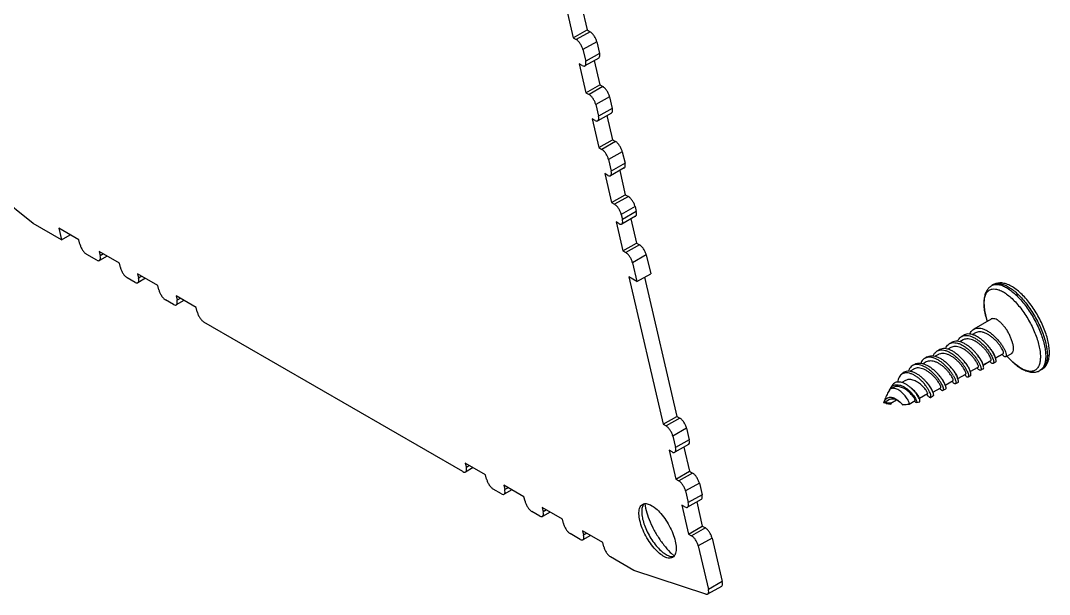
# Model space of a CAD drawing. Header units: millimetres. Extents: x 2693 to 3287, y 268 to 688.
# Drawn here: x 3184.8 to 3243.8, y 533.4 to 566.3 of the extents above; entities that cross this region are included whole.
import ezdxf

# ---------------------------------------------------------------- set-up
doc = ezdxf.new("R2010")
doc.units = ezdxf.units.MM
doc.layers.add('02___PRT_ALL_AXES', color=7, linetype='Continuous')

msp = doc.modelspace()

# ---------------------------------------------------------------- linework, layer by layer
at = {"color": 7, "linetype": 'Continuous'}
for p, q in [((3216.124, 567), (3216.51, 565.342)), ((3216.978, 567.178), (3217.301, 565.789)), ((3216.51, 565.342), (3217.301, 565.789)), ((3217.475, 565.689), (3216.684, 565.241)), ((3217.301, 565.789), (3217.475, 565.689)), ((3216.51, 565.342), (3216.684, 565.241)), ((3217.861, 565.107), (3217.07, 564.659)), ((3217.861, 565.107), (3218.016, 564.444)), ((3217.07, 564.659), (3217.224, 563.996)), ((3218.016, 564.444), (3217.224, 563.996)), ((3217.031, 563.749), (3216.856, 563.849)), ((3216.856, 563.849), (3217.242, 562.191)), ((3217.972, 564.176), (3217.18, 563.728)), ((3217.71, 564.028), (3218.033, 562.639)), ((3217.242, 562.191), (3218.033, 562.639)), ((3218.207, 562.539), (3217.416, 562.091)), ((3218.033, 562.639), (3218.207, 562.539)), ((3217.242, 562.191), (3217.416, 562.091)), ((3218.594, 561.957), (3217.802, 561.509)), ((3218.594, 561.957), (3218.748, 561.293)), ((3217.802, 561.509), (3217.957, 560.846)), ((3218.704, 561.026), (3217.913, 560.578)), ((3218.748, 561.293), (3217.957, 560.846)), ((3218.442, 560.878), (3218.765, 559.489)), ((3217.763, 560.599), (3217.589, 560.699)), ((3217.589, 560.699), (3217.974, 559.041)), ((3217.974, 559.041), (3218.765, 559.489)), ((3217.974, 559.041), (3218.148, 558.941)), ((3218.939, 559.388), (3218.148, 558.941)), ((3218.765, 559.489), (3218.939, 559.388)), ((3185.516, 554.697), (3180.835, 558.421)), ((3219.326, 558.806), (3218.535, 558.359)), ((3219.326, 558.806), (3219.48, 558.143)), ((3218.535, 558.359), (3218.689, 557.695)), ((3219.436, 557.875), (3218.645, 557.428)), ((3219.48, 558.143), (3218.689, 557.695)), ((3218.495, 557.448), (3218.321, 557.549)), ((3218.321, 557.549), (3218.706, 555.891)), ((3219.175, 557.727), (3219.497, 556.339)), ((3218.706, 555.891), (3219.497, 556.339)), ((3219.672, 556.238), (3218.88, 555.79)), ((3219.497, 556.339), (3219.672, 556.238)), ((3218.706, 555.891), (3218.88, 555.79)), ((3220.058, 555.656), (3219.267, 555.208)), ((3220.058, 555.656), (3220.124, 555.372)), ((3219.267, 555.208), (3219.333, 554.924)), ((3220.08, 555.105), (3219.289, 554.657)), ((3220.124, 555.372), (3219.333, 554.924)), ((3219.819, 554.957), (3220.141, 553.568)), ((3187.144, 553.757), (3185.516, 554.697)), ((3188.15, 553.75), (3186.99, 554.421)), ((3186.99, 554.421), (3187.144, 553.757)), ((3219.139, 554.677), (3218.965, 554.778)), ((3218.965, 554.778), (3219.35, 553.12)), ((3187.144, 553.757), (3187.646, 554.042)), ((3188.208, 553.502), (3188.15, 553.75)), ((3219.35, 553.12), (3220.141, 553.568)), ((3219.35, 553.12), (3219.524, 553.019)), ((3220.316, 553.467), (3219.524, 553.019)), ((3220.141, 553.568), (3220.316, 553.467)), ((3189.173, 552.586), (3188.595, 552.92)), ((3190.469, 552.412), (3189.309, 553.082)), ((3189.309, 553.082), (3189.366, 552.833)), ((3189.767, 552.817), (3189.322, 552.565)), ((3189.555, 552.94), (3189.366, 552.833)), ((3220.702, 552.885), (3219.911, 552.437)), ((3220.702, 552.885), (3220.953, 551.807)), ((3190.527, 552.163), (3190.469, 552.412)), ((3219.911, 552.437), (3220.161, 551.36)), ((3191.378, 551.313), (3190.914, 551.581)), ((3192.675, 551.138), (3191.514, 551.808)), ((3191.514, 551.808), (3191.572, 551.56)), ((3191.973, 551.544), (3191.528, 551.292)), ((3191.76, 551.666), (3191.572, 551.56)), ((3220.161, 551.36), (3219.697, 551.628)), ((3219.697, 551.628), (3221.661, 543.18)), ((3220.161, 551.36), (3220.953, 551.807)), ((3220.597, 551.606), (3222.452, 543.628)), ((3192.733, 550.89), (3192.675, 551.138)), ((3193.584, 550.039), (3193.119, 550.307)), ((3194.88, 549.865), (3193.72, 550.535)), ((3193.72, 550.535), (3193.777, 550.286)), ((3194.178, 550.27), (3193.733, 550.019)), ((3193.966, 550.393), (3193.777, 550.286)), ((3194.938, 549.616), (3194.88, 549.865)), ((3210.183, 540.456), (3195.325, 549.034)), ((3240.184, 549.364), (3240.161, 549.458)), ((3240.161, 549.458), (3240.184, 549.364)), ((3239.584, 548.413), (3239.414, 548.317)), ((3238.872, 548.01), (3238.694, 547.909)), ((3238.93, 548.259), (3238.943, 548.262)), ((3243.625, 547.806), (3243.652, 547.684)), ((3238.176, 547.579), (3238.004, 547.482)), ((3239.584, 547.281), (3239.564, 547.303)), ((3240.298, 547.682), (3240.277, 547.706)), ((3240.737, 546.976), (3241.188, 547.231)), ((3241.124, 547.173), (3241.117, 547.191)), ((3236.121, 546.622), (3236.089, 546.607)), ((3236.767, 546.746), (3236.591, 546.646)), ((3237.464, 547.176), (3237.282, 547.073)), ((3238.859, 546.874), (3238.838, 546.897)), ((3240.025, 546.573), (3240.476, 546.828)), ((3240.407, 546.782), (3240.06, 546.593)), ((3240.407, 546.782), (3240.405, 546.788)), ((3241.124, 547.173), (3240.74, 546.964)), ((3241.732, 546.737), (3241.596, 546.868)), ((3241.868, 546.618), (3241.732, 546.737)), ((3241.997, 546.517), (3241.868, 546.618)), ((3236.055, 546.343), (3235.837, 546.219)), ((3237.4, 546.088), (3237.42, 546.066)), ((3238.126, 546.494), (3238.145, 546.473)), ((3238.58, 545.792), (3239.036, 546.05)), ((3239.292, 546.195), (3239.748, 546.453)), ((3242.169, 546.401), (3241.997, 546.517)), ((3242.224, 546.369), (3242.169, 546.401)), ((3235.107, 545.443), (3235.146, 545.44)), ((3235.581, 545.685), (3235.367, 545.565)), ((3236.688, 545.684), (3236.705, 545.666)), ((3237.848, 545.415), (3238.308, 545.675)), ((3234.647, 545.137), (3234.609, 545.081)), ((3234.647, 545.137), (3234.688, 545.22)), ((3234.869, 545.282), (3234.721, 545.199)), ((3235.899, 545.245), (3235.885, 545.258)), ((3236.372, 544.667), (3236.841, 544.933)), ((3236.784, 544.901), (3236.832, 544.836)), ((3236.832, 544.836), (3236.802, 544.911)), ((3236.871, 544.792), (3236.832, 544.836)), ((3237.136, 545.012), (3237.596, 545.272)), ((3234.325, 544.402), (3234.33, 544.416)), ((3234.325, 544.402), (3234.34, 544.412)), ((3234.338, 544.399), (3234.325, 544.402)), ((3234.44, 544.375), (3234.338, 544.399)), ((3234.662, 544.594), (3234.34, 544.412)), ((3234.454, 544.372), (3234.44, 544.375)), ((3234.712, 544.618), (3234.662, 544.594)), ((3234.729, 544.391), (3235.059, 544.579)), ((3235.026, 544.596), (3235.114, 544.551)), ((3235.379, 544.32), (3235.396, 544.297)), ((3235.776, 544.331), (3235.781, 544.333)), ((3235.781, 544.333), (3236.129, 544.53)), ((3236.377, 544.638), (3236.369, 544.682)), ((3237.163, 544.807), (3237.124, 544.778)), ((3237.163, 544.807), (3237.149, 544.792)), ((3221.661, 543.18), (3222.452, 543.628)), ((3221.661, 543.18), (3221.835, 543.079)), ((3222.626, 543.527), (3221.835, 543.079)), ((3222.452, 543.628), (3222.626, 543.527)), ((3223.012, 542.945), (3222.221, 542.497)), ((3222.221, 542.497), (3222.375, 541.834)), ((3223.012, 542.945), (3223.167, 542.282)), ((3223.123, 542.014), (3222.331, 541.567)), ((3223.167, 542.282), (3222.375, 541.834)), ((3222.181, 541.587), (3222.007, 541.688)), ((3222.007, 541.688), (3222.393, 540.03)), ((3222.861, 541.866), (3223.184, 540.477)), ((3211.48, 540.281), (3210.319, 540.951)), ((3210.319, 540.951), (3210.377, 540.703)), ((3210.565, 540.809), (3210.377, 540.703)), ((3210.778, 540.687), (3210.333, 540.435)), ((3211.538, 540.032), (3211.48, 540.281)), ((3222.393, 540.03), (3223.184, 540.477)), ((3223.358, 540.377), (3222.567, 539.929)), ((3223.184, 540.477), (3223.358, 540.377)), ((3213.685, 539.008), (3212.525, 539.678)), ((3212.525, 539.678), (3212.582, 539.429)), ((3212.771, 539.536), (3212.582, 539.429)), ((3222.393, 540.03), (3222.567, 539.929)), ((3223.745, 539.795), (3222.953, 539.347)), ((3223.745, 539.795), (3223.899, 539.132)), ((3212.389, 539.182), (3211.924, 539.45)), ((3212.983, 539.413), (3212.538, 539.162)), ((3213.743, 538.759), (3213.685, 539.008)), ((3222.953, 539.347), (3223.108, 538.684)), ((3223.899, 539.132), (3223.108, 538.684)), ((3215.891, 537.734), (3214.73, 538.405)), ((3214.73, 538.405), (3214.788, 538.156)), ((3220.613, 538.602), (3220.658, 538.371)), ((3220.658, 538.371), (3220.661, 538.362)), ((3222.914, 538.437), (3222.74, 538.538)), ((3222.74, 538.538), (3223.125, 536.879)), ((3223.855, 538.864), (3223.064, 538.416)), ((3223.593, 538.716), (3223.916, 537.327)), ((3214.594, 537.909), (3214.13, 538.177)), ((3215.189, 538.14), (3214.744, 537.888)), ((3214.976, 538.263), (3214.788, 538.156)), ((3215.949, 537.486), (3215.891, 537.734)), ((3223.125, 536.879), (3223.916, 537.327)), ((3224.09, 537.227), (3223.299, 536.779)), ((3223.916, 537.327), (3224.09, 537.227)), ((3216.913, 536.57), (3216.335, 536.904)), ((3218.21, 536.396), (3217.049, 537.066)), ((3217.049, 537.066), (3217.107, 536.817)), ((3217.508, 536.801), (3217.063, 536.549)), ((3217.295, 536.924), (3217.107, 536.817)), ((3223.125, 536.879), (3223.299, 536.779)), ((3224.477, 536.645), (3223.686, 536.197)), ((3224.477, 536.645), (3225.057, 534.147)), ((3218.268, 536.147), (3218.21, 536.396)), ((3223.686, 536.197), (3224.266, 533.699)), ((3219.992, 534.793), (3218.654, 535.565)), ((3222.08, 535.828), (3222.119, 535.79)), ((3222.119, 535.79), (3222.294, 535.633)), ((3224.124, 533.429), (3219.992, 534.793)), ((3225.013, 533.879), (3224.222, 533.432)), ((3225.057, 534.147), (3224.266, 533.699))]:
    msp.add_line(p, q, dxfattribs=at)
for points in [[(3237.848, 545.415), (3237.845, 545.425), (3237.837, 545.458)], [(3237.136, 545.012), (3237.133, 545.024), (3237.125, 545.055)], [(3234.712, 544.618), (3234.761, 544.633), (3234.845, 544.64), (3234.934, 544.627), (3235.026, 544.596)], [(3234.745, 544.346), (3234.752, 544.378), (3234.761, 544.41)], [(3235.114, 544.551), (3235.196, 544.496), (3235.267, 544.438), (3235.323, 544.384), (3235.362, 544.341), (3235.384, 544.313)], [(3236.397, 544.543), (3236.389, 544.579), (3236.377, 544.638)]]:
    msp.add_lwpolyline(points, dxfattribs=at)
for points, start_tangent, end_tangent in [([(3217.861, 565.107), (3217.803, 565.278), (3217.708, 565.449), (3217.593, 565.593), (3217.475, 565.689)], (-0.226388, 0.974037), (-0.866025, 0.5)), ([(3217.07, 564.659), (3217.011, 564.83), (3216.917, 565.001), (3216.802, 565.146), (3216.684, 565.241)], (-0.226388, 0.974037), (-0.866025, 0.5)), ([(3217.971, 564.178), (3217.999, 564.2), (3218.03, 564.298), (3218.016, 564.444)], (0.877852, 0.478932), (-0.226388, 0.974037)), ([(3217.031, 563.749), (3217.134, 563.716), (3217.18, 563.73)], (0.866025, -0.5), (0.877852, 0.478932)), ([(3217.18, 563.73), (3217.208, 563.752), (3217.239, 563.85), (3217.224, 563.996)], (0.877852, 0.478932), (-0.226388, 0.974037)), ([(3218.594, 561.957), (3218.535, 562.128), (3218.441, 562.299), (3218.326, 562.443), (3218.207, 562.539)], (-0.226388, 0.974037), (-0.866025, 0.5)), ([(3217.802, 561.509), (3217.744, 561.68), (3217.649, 561.851), (3217.534, 561.995), (3217.416, 562.091)], (-0.226388, 0.974037), (-0.866025, 0.5)), ([(3217.912, 560.58), (3217.94, 560.602), (3217.971, 560.7), (3217.957, 560.846)], (0.877852, 0.478932), (-0.226388, 0.974037)), ([(3218.703, 561.027), (3218.731, 561.049), (3218.763, 561.147), (3218.748, 561.293)], (0.877852, 0.478932), (-0.226388, 0.974037)), ([(3217.763, 560.599), (3217.866, 560.566), (3217.912, 560.58)], (0.866025, -0.5), (0.877852, 0.478932)), ([(3219.326, 558.806), (3219.267, 558.978), (3219.173, 559.148), (3219.058, 559.293), (3218.939, 559.388)], (-0.226388, 0.974037), (-0.866025, 0.5)), ([(3218.535, 558.359), (3218.476, 558.53), (3218.382, 558.701), (3218.267, 558.845), (3218.148, 558.941)], (-0.226388, 0.974037), (-0.866025, 0.5)), ([(3219.435, 557.877), (3219.463, 557.899), (3219.495, 557.997), (3219.48, 558.143)], (0.877852, 0.478932), (-0.226388, 0.974037)), ([(3218.495, 557.448), (3218.599, 557.416), (3218.644, 557.429)], (0.866025, -0.5), (0.877852, 0.478932)), ([(3218.644, 557.429), (3218.672, 557.451), (3218.704, 557.549), (3218.689, 557.695)], (0.877852, 0.478932), (-0.226388, 0.974037)), ([(3220.058, 555.656), (3219.999, 555.827), (3219.905, 555.998), (3219.79, 556.142), (3219.672, 556.238)], (-0.226388, 0.974037), (-0.866025, 0.5)), ([(3219.267, 555.208), (3219.208, 555.38), (3219.114, 555.55), (3218.999, 555.695), (3218.88, 555.79)], (-0.226388, 0.974037), (-0.866025, 0.5)), ([(3219.288, 554.658), (3219.316, 554.68), (3219.348, 554.779), (3219.333, 554.924)], (0.877852, 0.478932), (-0.226388, 0.974037)), ([(3220.079, 555.106), (3220.107, 555.128), (3220.139, 555.226), (3220.124, 555.372)], (0.877852, 0.478932), (-0.226388, 0.974037)), ([(3219.139, 554.677), (3219.243, 554.645), (3219.288, 554.658)], (0.866025, -0.5), (0.877852, 0.478932)), ([(3188.208, 553.502), (3188.267, 553.33), (3188.361, 553.16), (3188.476, 553.015), (3188.595, 552.92)], (0.226388, -0.974037), (0.866025, -0.5)), ([(3220.702, 552.885), (3220.643, 553.056), (3220.549, 553.227), (3220.434, 553.371), (3220.316, 553.467)], (-0.226388, 0.974037), (-0.866025, 0.5)), ([(3189.173, 552.586), (3189.276, 552.554), (3189.322, 552.567)], (0.866025, -0.5), (0.877852, 0.478932)), ([(3189.322, 552.567), (3189.349, 552.589), (3189.381, 552.687), (3189.366, 552.833)], (0.877852, 0.478932), (-0.226388, 0.974037)), ([(3219.911, 552.437), (3219.852, 552.609), (3219.758, 552.78), (3219.643, 552.924), (3219.524, 553.019)], (-0.226388, 0.974037), (-0.866025, 0.5)), ([(3190.527, 552.163), (3190.586, 551.992), (3190.68, 551.821), (3190.795, 551.677), (3190.914, 551.581)], (0.226388, -0.974037), (0.866025, -0.5)), ([(3191.527, 551.294), (3191.555, 551.316), (3191.587, 551.414), (3191.572, 551.56)], (0.877852, 0.478932), (-0.226388, 0.974037)), ([(3191.378, 551.313), (3191.482, 551.28), (3191.527, 551.294)], (0.866025, -0.5), (0.877852, 0.478932)), ([(3192.733, 550.89), (3192.792, 550.718), (3192.886, 550.547), (3193.001, 550.403), (3193.119, 550.307)], (0.226388, -0.974037), (0.866025, -0.5)), ([(3240.525, 551.127), (3240.375, 551.015), (3240.249, 550.86), (3240.152, 550.654), (3240.092, 550.398), (3240.075, 550.105), (3240.099, 549.79), (3240.16, 549.46)], (-0.870327, -0.492475), (0.226388, -0.974037)), ([(3240.16, 549.46), (3240.1, 549.79), (3240.078, 550.092), (3240.097, 550.356), (3240.154, 550.577), (3240.25, 550.748), (3240.381, 550.866), (3240.545, 550.927), (3240.736, 550.93), (3240.952, 550.875), (3241.186, 550.764), (3241.432, 550.598), (3241.685, 550.383), (3241.938, 550.123), (3242.185, 549.824), (3242.42, 549.495), (3242.637, 549.143), (3242.831, 548.778), (3242.997, 548.407), (3243.131, 548.04), (3243.229, 547.686)], (-0.225919, 0.974146), (0.226388, -0.974037)), ([(3240.525, 551.127), (3240.624, 551.169)], (0.870882, 0.491491), (0.955874, 0.293777)), ([(3243.743, 547.975), (3243.638, 548.349), (3243.497, 548.731), (3243.323, 549.112), (3243.122, 549.484), (3242.897, 549.841), (3242.652, 550.174), (3242.392, 550.477), (3242.121, 550.743), (3241.842, 550.965), (3241.56, 551.135), (3241.284, 551.242), (3241.031, 551.28), (3240.812, 551.257), (3240.621, 551.181)], (-0.226388, 0.974037), (-0.870327, -0.492475)), ([(3240.621, 551.181), (3240.72, 551.224), (3240.732, 551.227)], (0.870882, 0.491491), (0.962895, 0.269875)), ([(3240.624, 551.169), (3240.807, 551.193), (3241.016, 551.162), (3241.244, 551.075), (3241.487, 550.934)], (0.955874, 0.293777), (0.831583, -0.555401)), ([(3240.732, 551.227), (3240.904, 551.248), (3241.112, 551.216), (3241.34, 551.129), (3241.583, 550.989), (3241.836, 550.799), (3242.091, 550.562), (3242.345, 550.286), (3242.591, 549.974), (3242.824, 549.635), (3243.039, 549.277), (3243.23, 548.906), (3243.394, 548.532), (3243.526, 548.163), (3243.625, 547.806)], (0.962895, 0.269875), (0.226388, -0.974037)), ([(3241.487, 550.934), (3241.739, 550.744), (3241.995, 550.508), (3242.249, 550.231), (3242.495, 549.92), (3242.728, 549.581), (3242.942, 549.222), (3243.134, 548.852), (3243.297, 548.477), (3243.43, 548.108), (3243.529, 547.752)], (0.831583, -0.555401), (0.226388, -0.974037)), ([(3193.733, 550.02), (3193.761, 550.042), (3193.792, 550.14), (3193.777, 550.286)], (0.877852, 0.478932), (-0.226388, 0.974037)), ([(3193.584, 550.039), (3193.687, 550.007), (3193.733, 550.02)], (0.866025, -0.5), (0.877852, 0.478932)), ([(3194.938, 549.616), (3194.997, 549.445), (3195.091, 549.274), (3195.206, 549.13), (3195.325, 549.034)], (0.226388, -0.974037), (0.866025, -0.5)), ([(3239.265, 548.347), (3239.306, 548.429), (3239.398, 548.548), (3239.491, 548.62)], (0.390741, 0.920501), (0.859999, 0.510296)), ([(3239.491, 548.62), (3239.513, 548.632), (3239.651, 548.68), (3239.807, 548.688), (3239.974, 548.658), (3240.149, 548.593), (3240.331, 548.493), (3240.511, 548.365), (3240.681, 548.217), (3240.839, 548.055), (3240.984, 547.88), (3241.109, 547.706), (3241.208, 547.541)], (0.859999, 0.510296), (0.48142, -0.87649)), ([(3241.188, 547.232), (3241.19, 547.233), (3241.2, 547.265), (3241.187, 547.33), (3241.15, 547.422), (3241.089, 547.537), (3241.004, 547.669), (3240.898, 547.81), (3240.771, 547.953), (3240.629, 548.091), (3240.475, 548.216), (3240.314, 548.322), (3240.151, 548.403), (3239.99, 548.455), (3239.838, 548.474), (3239.698, 548.458), (3239.584, 548.413)], (0.919553, 0.392965), (-0.870616, -0.491962)), ([(3237.857, 547.512), (3237.901, 547.6), (3237.991, 547.716), (3238.083, 547.787)], (0.386245, 0.922396), (0.860011, 0.510276)), ([(3238.083, 547.787), (3238.104, 547.799), (3238.24, 547.846), (3238.394, 547.854), (3238.557, 547.826), (3238.728, 547.763), (3238.906, 547.666), (3239.083, 547.543), (3239.249, 547.4), (3239.404, 547.242), (3239.546, 547.074), (3239.668, 546.905), (3239.766, 546.746)], (0.860011, 0.510276), (0.488473, -0.872579)), ([(3239.564, 547.303), (3239.546, 547.323), (3239.391, 547.482), (3239.224, 547.625), (3239.047, 547.749), (3238.869, 547.846), (3238.697, 547.909), (3238.533, 547.937), (3238.38, 547.929), (3238.244, 547.882), (3238.223, 547.87)], (-0.66559, 0.746318), (-0.860015, -0.510269)), ([(3238.561, 547.933), (3238.601, 548.013), (3238.691, 548.13), (3238.785, 548.203)], (0.395162, 0.918612), (0.860031, 0.510241)), ([(3238.785, 548.203), (3238.806, 548.214), (3238.93, 548.259)], (0.860031, 0.510241), (0.977038, 0.213067)), ([(3240.476, 546.829), (3240.478, 546.83), (3240.487, 546.864), (3240.473, 546.931), (3240.435, 547.026), (3240.371, 547.144), (3240.284, 547.278), (3240.174, 547.421), (3240.044, 547.566), (3239.898, 547.704), (3239.742, 547.829), (3239.578, 547.933), (3239.413, 548.011), (3239.252, 548.058), (3239.1, 548.071), (3238.961, 548.048), (3238.872, 548.01)], (0.931332, 0.364172), (-0.870761, -0.491707)), ([(3240.277, 547.706), (3240.259, 547.726), (3240.101, 547.887), (3239.933, 548.033), (3239.754, 548.159), (3239.574, 548.257), (3239.401, 548.322), (3239.235, 548.351), (3239.08, 548.343), (3238.943, 548.295), (3238.921, 548.283)], (-0.663419, 0.748248), (-0.860006, -0.510284)), ([(3238.943, 548.262), (3239.097, 548.27), (3239.261, 548.242), (3239.436, 548.177), (3239.616, 548.079), (3239.793, 547.954), (3239.961, 547.809), (3240.119, 547.648), (3240.263, 547.476), (3240.386, 547.304), (3240.485, 547.142)], (0.982296, 0.187336), (0.48491, -0.874564)), ([(3243.379, 546.307), (3243.528, 546.419), (3243.654, 546.575), (3243.752, 546.781), (3243.812, 547.037), (3243.829, 547.329), (3243.804, 547.644), (3243.743, 547.975)], (0.870327, 0.492475), (-0.226388, 0.974037)), ([(3237.152, 547.097), (3237.195, 547.183), (3237.286, 547.299), (3237.377, 547.369)], (0.388954, 0.921257), (0.860166, 0.510014)), ([(3237.377, 547.369), (3237.399, 547.382), (3237.532, 547.428), (3237.683, 547.436), (3237.846, 547.409), (3238.017, 547.346), (3238.191, 547.253), (3238.364, 547.132), (3238.53, 546.991), (3238.685, 546.834), (3238.825, 546.669), (3238.944, 546.505), (3239.042, 546.347)], (0.860166, 0.510014), (0.492151, -0.87051)), ([(3239.035, 546.053), (3239.043, 546.059), (3239.043, 546.102), (3239.02, 546.175), (3238.973, 546.274), (3238.902, 546.392), (3238.809, 546.524), (3238.694, 546.663), (3238.562, 546.8), (3238.416, 546.929), (3238.26, 547.042), (3238.099, 547.134), (3237.939, 547.199), (3237.784, 547.233), (3237.64, 547.233), (3237.509, 547.199), (3237.464, 547.176)], (0.894656, 0.446755), (-0.870068, -0.492932)), ([(3238.838, 546.897), (3238.823, 546.914), (3238.669, 547.069), (3238.504, 547.21), (3238.33, 547.332), (3238.153, 547.427), (3237.983, 547.489), (3237.821, 547.517), (3237.669, 547.508), (3237.534, 547.462), (3237.513, 547.45)], (-0.668906, 0.743347), (-0.860018, -0.510264)), ([(3239.748, 546.453), (3239.75, 546.454), (3239.758, 546.485), (3239.744, 546.546), (3239.707, 546.634), (3239.646, 546.744), (3239.563, 546.87), (3239.458, 547.005), (3239.335, 547.143), (3239.196, 547.275), (3239.046, 547.395), (3238.888, 547.496), (3238.729, 547.574), (3238.573, 547.623), (3238.424, 547.64), (3238.287, 547.624), (3238.176, 547.579)], (0.926021, 0.377473), (-0.870595, -0.492)), ([(3240.005, 546.642), (3239.999, 546.66), (3239.962, 546.754), (3239.9, 546.87), (3239.814, 547.003), (3239.705, 547.145), (3239.584, 547.282)], (-0.279249, 0.960219), (-0.68973, 0.724067)), ([(3239.909, 546.825), (3239.811, 546.985), (3239.688, 547.154), (3239.584, 547.281)], (-0.487756, 0.87298), (-0.658041, 0.752982)), ([(3240.717, 547.045), (3240.712, 547.061), (3240.676, 547.154), (3240.615, 547.269), (3240.53, 547.4), (3240.423, 547.541), (3240.298, 547.683)], (-0.283764, 0.958894), (-0.688949, 0.72481)), ([(3240.625, 547.219), (3240.526, 547.382), (3240.402, 547.554), (3240.298, 547.682)], (-0.484229, 0.874941), (-0.655264, 0.7554)), ([(3240.742, 546.959), (3240.699, 547.07), (3240.625, 547.219)], (-0.307036, 0.951698), (-0.484229, 0.874941)), ([(3241.208, 547.541), (3241.283, 547.39), (3241.332, 547.258), (3241.354, 547.153), (3241.35, 547.082), (3241.325, 547.049)], (0.48142, -0.87649), (-0.856566, -0.516038)), ([(3243.229, 547.686), (3243.29, 547.354), (3243.312, 547.052), (3243.293, 546.788), (3243.236, 546.567), (3243.14, 546.396), (3243.009, 546.278), (3242.846, 546.217), (3242.654, 546.214), (3242.438, 546.269), (3242.224, 546.369)], (0.226388, -0.974037), (-0.871755, 0.489942)), ([(3243.529, 547.752), (3243.591, 547.416), (3243.615, 547.109), (3243.602, 546.837), (3243.55, 546.607), (3243.462, 546.423), (3243.369, 546.316)], (0.226388, -0.974037), (-0.743479, -0.668759)), ([(3243.652, 547.684), (3243.687, 547.471), (3243.712, 547.164), (3243.698, 546.892), (3243.647, 546.662), (3243.558, 546.478), (3243.435, 546.345), (3243.379, 546.308)], (0.195508, -0.980702), (-0.870882, -0.491491)), ([(3236.355, 546.593), (3236.206, 546.603), (3236.07, 546.579), (3235.96, 546.528)], (-0.984952, 0.172826), (-0.841602, -0.540098)), ([(3236.105, 546.616), (3236.187, 546.655), (3236.33, 546.683), (3236.487, 546.674), (3236.656, 546.628), (3236.83, 546.549), (3237.004, 546.441), (3237.174, 546.308), (3237.334, 546.158), (3237.4, 546.088)], (0.861042, 0.508534), (0.674613, -0.738172)), ([(3236.355, 546.593), (3236.268, 546.624), (3236.19, 546.634), (3236.121, 546.622)], (-0.906029, 0.423216), (-0.941862, -0.336)), ([(3236.674, 546.954), (3236.586, 546.886), (3236.496, 546.772), (3236.449, 546.678)], (-0.860157, -0.510029), (-0.382105, -0.924119)), ([(3238.323, 545.95), (3238.226, 546.106), (3238.107, 546.267), (3237.969, 546.429), (3237.817, 546.582), (3237.653, 546.721), (3237.482, 546.84), (3237.31, 546.932), (3237.141, 546.993), (3236.98, 547.021), (3236.831, 547.012), (3236.699, 546.967), (3236.674, 546.954)], (-0.495908, 0.868375), (-0.860157, -0.510029)), ([(3238.308, 545.675), (3238.31, 545.676), (3238.316, 545.704), (3238.301, 545.762), (3238.263, 545.846), (3238.204, 545.951), (3238.121, 546.072), (3238.019, 546.201), (3237.898, 546.332), (3237.763, 546.459), (3237.616, 546.573), (3237.463, 546.67), (3237.308, 546.744), (3237.155, 546.791), (3237.01, 546.806), (3236.877, 546.79), (3236.767, 546.746)], (0.9341, 0.357011), (-0.870575, -0.492036)), ([(3236.814, 547.036), (3236.937, 547.087), (3237.086, 547.105), (3237.249, 547.084), (3237.422, 547.027), (3237.598, 546.937), (3237.774, 546.819), (3237.943, 546.678), (3238.101, 546.521), (3238.126, 546.494)], (0.860907, 0.508762), (0.671205, -0.741271)), ([(3239.182, 546.424), (3239.085, 546.581), (3238.964, 546.748), (3238.859, 546.874)], (-0.491433, 0.870915), (-0.660915, 0.750461)), ([(3239.278, 546.251), (3239.269, 546.277), (3239.232, 546.366), (3239.172, 546.476), (3239.088, 546.602), (3238.984, 546.737), (3238.86, 546.874)], (-0.255298, 0.966863), (-0.696512, 0.717545)), ([(3239.766, 546.746), (3239.839, 546.599), (3239.889, 546.471), (3239.911, 546.371), (3239.908, 546.303), (3239.886, 546.271)], (0.488473, -0.872579), (-0.853138, -0.521685)), ([(3240.029, 546.56), (3239.983, 546.679), (3239.909, 546.825)], (-0.302341, 0.9532), (-0.487756, 0.87298)), ([(3240.603, 546.66), (3240.587, 546.654), (3240.539, 546.666), (3240.478, 546.71), (3240.407, 546.782)], (-0.875129, -0.48389), (-0.648644, 0.761092)), ([(3240.485, 547.142), (3240.552, 547.01), (3240.6, 546.891), (3240.626, 546.792), (3240.632, 546.719), (3240.618, 546.672), (3240.603, 546.66)], (0.48491, -0.874564), (-0.875129, -0.48389)), ([(3240.743, 546.734), (3240.767, 546.767), (3240.77, 546.837), (3240.748, 546.94), (3240.742, 546.959)], (0.855656, 0.517546), (-0.307036, 0.951698)), ([(3241.325, 547.049), (3241.322, 547.047), (3241.272, 547.05), (3241.204, 547.093), (3241.124, 547.173)], (-0.856566, -0.516038), (-0.652688, 0.757627)), ([(3241.596, 546.868), (3241.782, 546.691), (3242.061, 546.469), (3242.344, 546.299), (3242.62, 546.193), (3242.872, 546.155), (3243.092, 546.178), (3243.282, 546.253)], (0.701542, -0.712628), (0.870327, 0.492475)), ([(3235.437, 546.088), (3235.388, 546.064), (3235.293, 545.992)], (-0.924498, -0.381186), (-0.709827, -0.704376)), ([(3235.426, 546.118), (3235.505, 546.175), (3235.628, 546.221), (3235.768, 546.231), (3235.921, 546.206), (3236.082, 546.147), (3236.248, 546.057), (3236.412, 545.941), (3236.569, 545.805), (3236.688, 545.684)], (0.740949, 0.671561), (0.679722, -0.733469)), ([(3237.008, 544.719), (3237.022, 544.73), (3237.033, 544.781), (3237.02, 544.864), (3236.982, 544.974), (3236.919, 545.105), (3236.832, 545.251), (3236.722, 545.406), (3236.593, 545.561), (3236.448, 545.709), (3236.292, 545.843), (3236.129, 545.956), (3235.964, 546.044), (3235.803, 546.101), (3235.651, 546.124), (3235.511, 546.112), (3235.437, 546.088)], (0.896508, 0.443028), (-0.924498, -0.381186)), ([(3235.96, 546.528), (3235.951, 546.522), (3235.852, 546.432), (3235.774, 546.311), (3235.739, 546.23)], (-0.841602, -0.540098), (-0.339651, -0.940552)), ([(3237.595, 545.273), (3237.604, 545.29), (3237.595, 545.34), (3237.564, 545.418), (3237.509, 545.52), (3237.432, 545.638), (3237.333, 545.767), (3237.215, 545.9), (3237.081, 546.029), (3236.934, 546.148), (3236.78, 546.25), (3236.624, 546.33), (3236.469, 546.382), (3236.32, 546.403), (3236.183, 546.391), (3236.061, 546.346), (3236.055, 546.343)], (0.729927, 0.683525), (-0.870138, -0.492808)), ([(3236.355, 546.593), (3236.521, 546.547), (3236.695, 546.467), (3236.871, 546.357), (3237.042, 546.222), (3237.201, 546.073), (3237.345, 545.913), (3237.473, 545.748), (3237.578, 545.588), (3237.658, 545.442), (3237.713, 545.316), (3237.742, 545.213), (3237.746, 545.14), (3237.726, 545.103), (3237.724, 545.102)], (0.984952, -0.172826), (-0.893965, -0.448137)), ([(3237.42, 546.066), (3237.48, 545.997), (3237.607, 545.833), (3237.713, 545.673), (3237.795, 545.525), (3237.851, 545.396), (3237.865, 545.354)], (0.666744, -0.745286), (0.291802, -0.956479)), ([(3237.838, 545.458), (3237.826, 545.494), (3237.789, 545.578), (3237.729, 545.683), (3237.647, 545.803), (3237.544, 545.932), (3237.423, 546.064)], (-0.217762, 0.976002), (-0.703807, 0.710392)), ([(3238.145, 546.473), (3238.244, 546.356), (3238.366, 546.189), (3238.466, 546.029)], (0.663799, -0.747911), (0.495152, -0.868807)), ([(3238.565, 545.848), (3238.552, 545.889), (3238.51, 545.983), (3238.445, 546.097), (3238.356, 546.226), (3238.247, 546.363), (3238.146, 546.473)], (-0.236839, 0.971549), (-0.697509, 0.716576)), ([(3238.59, 545.758), (3238.588, 545.764), (3238.539, 545.888), (3238.466, 546.029)], (-0.292504, 0.956264), (-0.495152, 0.868807)), ([(3239.164, 545.881), (3239.161, 545.879), (3239.115, 545.883), (3239.052, 545.924), (3238.977, 546.003), (3238.969, 546.012)], (-0.851224, -0.524803), (-0.633741, 0.773545)), ([(3239.042, 546.347), (3239.116, 546.202), (3239.165, 546.077), (3239.188, 545.979), (3239.186, 545.912), (3239.164, 545.881)], (0.492151, -0.87051), (-0.851224, -0.524803)), ([(3239.304, 546.156), (3239.256, 546.28), (3239.182, 546.424)], (-0.297467, 0.954732), (-0.491433, 0.870915)), ([(3239.303, 545.956), (3239.325, 545.987), (3239.328, 546.054), (3239.305, 546.154), (3239.304, 546.156)], (0.851985, 0.523567), (-0.297467, 0.954732)), ([(3239.886, 546.271), (3239.882, 546.269), (3239.835, 546.273), (3239.77, 546.315), (3239.693, 546.394), (3239.678, 546.413)], (-0.853138, -0.521685), (-0.628053, 0.778171)), ([(3240.029, 546.348), (3240.052, 546.38), (3240.055, 546.449), (3240.032, 546.55), (3240.029, 546.56)], (0.855022, 0.518593), (-0.302341, 0.9532)), ([(3243.369, 546.316), (3243.338, 546.29), (3243.282, 546.253)], (-0.743479, -0.668759), (-0.870882, -0.491492)), ([(3235.885, 545.258), (3235.868, 545.272), (3235.729, 545.383), (3235.583, 545.475), (3235.437, 545.544), (3235.296, 545.586), (3235.164, 545.598), (3235.042, 545.581), (3234.935, 545.533), (3234.847, 545.457), (3234.807, 545.407)], (-0.747737, 0.663995), (-0.561378, -0.827559)), ([(3234.827, 545.371), (3234.913, 545.416), (3235.026, 545.441), (3235.107, 545.443)], (0.82716, 0.561966), (0.998571, -0.053441)), ([(3235.293, 545.992), (3235.284, 545.983), (3235.203, 545.871), (3235.145, 545.733), (3235.112, 545.591)], (-0.709827, -0.704376), (-0.154952, -0.987922)), ([(3235.146, 545.44), (3235.151, 545.439), (3235.287, 545.408), (3235.427, 545.35), (3235.566, 545.27), (3235.699, 545.171), (3235.826, 545.058), (3235.94, 544.937), (3236.037, 544.817)], (0.99305, -0.117696), (0.595938, -0.80303)), ([(3236.839, 544.935), (3236.845, 544.942), (3236.835, 544.98), (3236.805, 545.043), (3236.753, 545.124), (3236.683, 545.217), (3236.594, 545.317), (3236.491, 545.418), (3236.377, 545.513), (3236.255, 545.596), (3236.129, 545.663), (3236.003, 545.711), (3235.881, 545.738), (3235.767, 545.741), (3235.662, 545.721), (3235.581, 545.685)], (0.773195, 0.634168), (-0.870531, -0.492114)), ([(3237.124, 545.055), (3237.103, 545.117), (3237.058, 545.21), (3236.99, 545.322), (3236.899, 545.447), (3236.789, 545.579), (3236.705, 545.667)], (-0.292374, 0.956304), (-0.706405, 0.707808)), ([(3236.705, 545.666), (3236.715, 545.655), (3236.846, 545.497), (3236.958, 545.341), (3237.048, 545.192), (3237.114, 545.058), (3237.151, 544.958)], (0.672913, -0.739722), (0.293042, -0.9561)), ([(3238.446, 545.493), (3238.443, 545.491), (3238.398, 545.495), (3238.336, 545.538), (3238.263, 545.615), (3238.244, 545.638)], (-0.848967, -0.528446), (-0.614528, 0.788895)), ([(3238.323, 545.95), (3238.396, 545.809), (3238.445, 545.685), (3238.468, 545.588), (3238.467, 545.523), (3238.446, 545.493)], (0.495908, -0.868375), (-0.848967, -0.528446)), ([(3238.589, 545.57), (3238.61, 545.6), (3238.612, 545.666), (3238.59, 545.758)], (0.851814, 0.523845), (-0.292504, 0.956264)), ([(3234.721, 545.199), (3234.66, 545.152), (3234.647, 545.137)], (-0.869855, -0.493308), (-0.645767, -0.763534)), ([(3234.689, 545.222), (3234.733, 545.284), (3234.814, 545.362), (3234.827, 545.371)], (0.515633, 0.856809), (0.82716, 0.561966)), ([(3235.639, 544.688), (3235.557, 544.797), (3235.46, 544.905), (3235.355, 545.005), (3235.244, 545.092), (3235.128, 545.162), (3235.014, 545.21), (3234.908, 545.233), (3234.813, 545.231), (3234.729, 545.203), (3234.721, 545.199)], (-0.57063, 0.821207), (-0.869855, -0.493308)), ([(3236.127, 544.532), (3236.132, 544.537), (3236.125, 544.571), (3236.099, 544.629), (3236.052, 544.704), (3235.988, 544.793), (3235.906, 544.889), (3235.81, 544.987), (3235.702, 545.081), (3235.586, 545.166), (3235.465, 545.237), (3235.342, 545.291), (3235.222, 545.326), (3235.108, 545.339), (3235.002, 545.331), (3234.906, 545.301), (3234.869, 545.282)], (0.851278, 0.524714), (-0.870244, -0.49262)), ([(3236.219, 544.884), (3236.12, 545.013), (3236.001, 545.146), (3235.899, 545.245)], (-0.576654, 0.816988), (-0.741585, 0.670859)), ([(3236.372, 544.682), (3236.361, 544.709), (3236.333, 544.769), (3236.284, 544.847), (3236.216, 544.938), (3236.131, 545.036), (3236.031, 545.136), (3235.92, 545.23), (3235.9, 545.246)], (-0.061535, 0.998105), (-0.799025, 0.601298)), ([(3236.397, 544.543), (3236.39, 544.567), (3236.355, 544.655), (3236.297, 544.764), (3236.219, 544.884)], (-0.235113, 0.971968), (-0.576654, 0.816988)), ([(3237.151, 544.958), (3237.155, 544.945), (3237.171, 544.86), (3237.163, 544.807)], (0.293042, -0.9561), (-0.461694, -0.887039)), ([(3237.724, 545.102), (3237.685, 545.102), (3237.626, 545.14), (3237.554, 545.214), (3237.535, 545.237)], (-0.893965, -0.448137), (-0.61996, 0.784633)), ([(3237.865, 545.354), (3237.881, 545.293), (3237.886, 545.219), (3237.867, 545.18), (3237.864, 545.178)], (0.291802, -0.956479), (-0.904166, -0.427181)), ([(3234.33, 544.416), (3234.351, 544.471), (3234.388, 544.543), (3234.437, 544.608), (3234.496, 544.66), (3234.568, 544.699), (3234.653, 544.72), (3234.747, 544.721), (3234.845, 544.702), (3234.946, 544.666), (3235.046, 544.614), (3235.136, 544.554)], (0.322922, 0.946426), (0.806956, -0.590611)), ([(3234.34, 544.412), (3234.358, 544.42), (3234.395, 544.429), (3234.436, 544.428), (3234.479, 544.418), (3234.521, 544.402), (3234.559, 544.382)], (0.870435, 0.492283), (0.866381, -0.499384)), ([(3234.729, 544.391), (3234.698, 544.38), (3234.659, 544.377), (3234.612, 544.378), (3234.559, 544.382)], (-0.869159, -0.494533), (-0.996761, 0.080425)), ([(3234.713, 544.326), (3234.674, 544.338), (3234.622, 544.359), (3234.559, 544.382)], (-0.996723, 0.080887), (-0.948799, 0.315881)), ([(3234.745, 544.346), (3234.737, 544.331), (3234.713, 544.326)], (-0.198804, -0.980039), (-0.996723, 0.080887)), ([(3235.136, 544.554), (3235.221, 544.486), (3235.292, 544.42), (3235.345, 544.362), (3235.379, 544.32)], (0.806956, -0.590611), (0.613832, -0.789437)), ([(3235.787, 544.339), (3235.791, 544.372), (3235.779, 544.427), (3235.749, 544.5), (3235.702, 544.589), (3235.639, 544.688)], (0.681595, 0.73173), (-0.57063, 0.821207)), ([(3236.037, 544.817), (3236.114, 544.703), (3236.172, 544.6), (3236.208, 544.516), (3236.222, 544.456), (3236.215, 544.423), (3236.206, 544.419)], (0.595938, -0.80303), (-0.98104, -0.193807)), ([(3236.206, 544.419), (3236.188, 544.419), (3236.145, 544.449), (3236.09, 544.508)], (-0.98104, -0.193807), (-0.626937, 0.77907)), ([(3236.387, 544.47), (3236.394, 544.473), (3236.402, 544.506), (3236.397, 544.543)], (0.97881, 0.204769), (-0.235113, 0.971968)), ([(3236.871, 544.792), (3236.938, 544.735), (3236.989, 544.714), (3237.008, 544.719)], (0.693317, -0.720633), (0.896508, 0.443028)), ([(3222.221, 542.497), (3222.162, 542.669), (3222.068, 542.84), (3221.953, 542.984), (3221.835, 543.079)], (-0.226388, 0.974037), (-0.866025, 0.5)), ([(3223.012, 542.945), (3222.953, 543.117), (3222.859, 543.287), (3222.744, 543.432), (3222.626, 543.527)], (-0.226388, 0.974037), (-0.866025, 0.5)), ([(3223.122, 542.016), (3223.15, 542.038), (3223.181, 542.136), (3223.167, 542.282)], (0.877852, 0.478932), (-0.226388, 0.974037)), ([(3222.181, 541.587), (3222.285, 541.555), (3222.331, 541.568)], (0.866025, -0.5), (0.877852, 0.478932)), ([(3222.331, 541.568), (3222.358, 541.59), (3222.39, 541.688), (3222.375, 541.834)], (0.877852, 0.478932), (-0.226388, 0.974037)), ([(3210.332, 540.437), (3210.36, 540.459), (3210.392, 540.557), (3210.377, 540.703)], (0.877852, 0.478932), (-0.226388, 0.974037)), ([(3210.183, 540.456), (3210.287, 540.423), (3210.332, 540.437)], (0.866025, -0.5), (0.877852, 0.478932)), ([(3223.745, 539.795), (3223.686, 539.966), (3223.591, 540.137), (3223.476, 540.281), (3223.358, 540.377)], (-0.226388, 0.974037), (-0.866025, 0.5)), ([(3211.538, 540.032), (3211.597, 539.861), (3211.691, 539.69), (3211.806, 539.546), (3211.924, 539.45)], (0.226388, -0.974037), (0.866025, -0.5)), ([(3222.953, 539.347), (3222.894, 539.519), (3222.8, 539.689), (3222.685, 539.834), (3222.567, 539.929)], (-0.226388, 0.974037), (-0.866025, 0.5)), ([(3212.389, 539.182), (3212.492, 539.15), (3212.538, 539.163)], (0.866025, -0.5), (0.877852, 0.478932)), ([(3212.538, 539.163), (3212.566, 539.185), (3212.597, 539.283), (3212.582, 539.429)], (0.877852, 0.478932), (-0.226388, 0.974037)), ([(3223.854, 538.866), (3223.882, 538.888), (3223.913, 538.986), (3223.899, 539.132)], (0.877852, 0.478932), (-0.226388, 0.974037)), ([(3213.743, 538.759), (3213.802, 538.588), (3213.896, 538.417), (3214.011, 538.273), (3214.13, 538.177)], (0.226388, -0.974037), (0.866025, -0.5)), ([(3220.451, 538.338), (3220.45, 538.33), (3220.441, 538.053), (3220.492, 537.735)], (-0.160428, -0.987048), (0.226388, -0.974037)), ([(3220.521, 538.545), (3220.451, 538.338)], (-0.512686, -0.858576), (-0.160428, -0.987048)), ([(3220.579, 538.621), (3220.521, 538.545)], (-0.706209, -0.708003), (-0.512686, -0.858576)), ([(3220.661, 538.362), (3220.814, 537.849), (3221.05, 537.299), (3221.355, 536.75), (3221.707, 536.249), (3222.08, 535.828)], (0.226388, -0.974037), (0.71034, -0.703858)), ([(3222.914, 538.437), (3223.017, 538.404), (3223.063, 538.418)], (0.866025, -0.5), (0.877852, 0.478932)), ([(3223.063, 538.418), (3223.091, 538.44), (3223.122, 538.538), (3223.108, 538.684)], (0.877852, 0.478932), (-0.226388, 0.974037)), ([(3214.594, 537.909), (3214.698, 537.876), (3214.743, 537.89)], (0.866025, -0.5), (0.877852, 0.478932)), ([(3214.743, 537.89), (3214.771, 537.912), (3214.803, 538.01), (3214.788, 538.156)], (0.877852, 0.478932), (-0.226388, 0.974037)), ([(3215.949, 537.486), (3216.008, 537.314), (3216.102, 537.144), (3216.217, 536.999), (3216.335, 536.904)], (0.226388, -0.974037), (0.866025, -0.5)), ([(3220.492, 537.735), (3220.598, 537.383), (3220.759, 537.006), (3220.969, 536.63), (3221.21, 536.286), (3221.466, 535.997), (3221.722, 535.778), (3221.966, 535.638), (3221.983, 535.631)], (0.226388, -0.974037), (0.928487, -0.371364)), ([(3224.477, 536.645), (3224.418, 536.816), (3224.324, 536.987), (3224.209, 537.131), (3224.09, 537.227)], (-0.226388, 0.974037), (-0.866025, 0.5)), ([(3216.913, 536.57), (3217.017, 536.538), (3217.062, 536.551)], (0.866025, -0.5), (0.877852, 0.478932)), ([(3217.062, 536.551), (3217.09, 536.573), (3217.122, 536.671), (3217.107, 536.817)], (0.877852, 0.478932), (-0.226388, 0.974037)), ([(3223.686, 536.197), (3223.627, 536.368), (3223.532, 536.539), (3223.417, 536.683), (3223.299, 536.779)], (-0.226388, 0.974037), (-0.866025, 0.5)), ([(3218.268, 536.147), (3218.327, 535.976), (3218.421, 535.805), (3218.536, 535.661), (3218.654, 535.565)], (0.226388, -0.974037), (0.866025, -0.5)), ([(3221.983, 535.631), (3222.183, 535.584)], (0.928487, -0.371364), (0.9995, -0.031625)), ([(3222.183, 535.584), (3222.289, 535.594)], (0.9995, -0.031625), (0.972823, 0.231551)), ([(3224.222, 533.432), (3224.261, 533.473), (3224.281, 533.569), (3224.266, 533.699)], (0.855111, 0.518445), (-0.226388, 0.974037)), ([(3225.013, 533.88), (3225.052, 533.921), (3225.073, 534.016), (3225.057, 534.147)], (0.855111, 0.518445), (-0.226388, 0.974037)), ([(3224.124, 533.429), (3224.206, 533.425), (3224.222, 533.432)], (0.949606, -0.313446), (0.855111, 0.518445))]:
    msp.add_spline(points, degree=3, dxfattribs=dict(at, start_tangent=start_tangent, end_tangent=end_tangent))
at = {"layer": '02___PRT_ALL_AXES', "color": 7, "linetype": 'Continuous'}
for p, q in [((3240.621, 551.181), (3240.525, 551.127)), ((3240.481, 549.206), (3239.491, 548.621)), ((3240.184, 549.364), (3240.258, 549.074)), ((3238.223, 547.87), (3238.083, 547.787)), ((3238.921, 548.283), (3238.785, 548.203)), ((3237.513, 547.45), (3237.377, 547.369)), ((3241.613, 547.204), (3241.325, 547.049)), ((3236.089, 546.607), (3235.96, 546.528)), ((3236.105, 546.616), (3236.089, 546.607)), ((3236.814, 547.036), (3236.674, 546.954)), ((3240.743, 546.734), (3240.604, 546.659)), ((3241.596, 546.868), (3241.386, 547.082)), ((3235.426, 546.118), (3235.293, 545.992)), ((3240.029, 546.348), (3239.886, 546.271)), ((3243.379, 546.307), (3243.282, 546.253)), ((3238.589, 545.57), (3238.446, 545.492)), ((3239.303, 545.956), (3239.164, 545.88)), ((3234.807, 545.407), (3234.688, 545.22)), ((3237.864, 545.178), (3237.724, 545.102)), ((3234.329, 544.415), (3234.325, 544.402)), ((3234.44, 544.375), (3234.454, 544.372)), ((3234.454, 544.372), (3234.713, 544.326)), ((3236.206, 544.417), (3236.387, 544.469)), ((3237.009, 544.718), (3237.124, 544.778)), ((3237.149, 544.792), (3237.124, 544.778)), ((3220.429, 538.54), (3220.488, 538.581)), ((3222.269, 535.579), (3222.211, 535.538))]:
    msp.add_line(p, q, dxfattribs=at)
for points, start_tangent, end_tangent in [([(3241.718, 547.822), (3241.662, 548.015), (3241.582, 548.216), (3241.482, 548.416), (3241.366, 548.609), (3241.237, 548.786), (3241.101, 548.94), (3240.963, 549.067), (3240.829, 549.161), (3240.703, 549.217), (3240.59, 549.235), (3240.495, 549.214), (3240.481, 549.206)], (-0.226388, 0.974037), (-0.858257, -0.51322)), ([(3241.718, 547.822), (3241.748, 547.643), (3241.752, 547.486), (3241.729, 547.357), (3241.679, 547.261), (3241.613, 547.204)], (0.226388, -0.974037), (-0.877929, -0.478791)), ([(3234.609, 545.081), (3234.548, 544.963), (3234.418, 544.67), (3234.329, 544.415)], (-0.476487, -0.879181), (-0.291329, -0.956623)), ([(3235.396, 544.296), (3235.681, 544.319), (3235.776, 544.331)], (0.998984, 0.045063), (0.98987, 0.141975)), ([(3220.334, 537.646), (3220.28, 538.031), (3220.313, 538.337), (3220.429, 538.54)], (-0.226388, 0.974037), (0.745332, 0.666693)), ([(3220.488, 538.581), (3220.621, 538.623), (3220.636, 538.624)], (0.877118, 0.480276), (0.997769, 0.066756)), ([(3220.636, 538.624), (3220.871, 538.579), (3221.16, 538.412), (3221.465, 538.135), (3221.76, 537.772), (3222.022, 537.35), (3222.229, 536.905), (3222.365, 536.473)], (0.997769, 0.066756), (0.226388, -0.974037)), ([(3222.078, 535.496), (3221.828, 535.54), (3221.539, 535.707), (3221.234, 535.983), (3220.939, 536.347), (3220.677, 536.768), (3220.47, 537.213), (3220.334, 537.646)], (-0.9939, -0.110282), (-0.226388, 0.974037)), ([(3222.365, 536.473), (3222.419, 536.088), (3222.386, 535.782), (3222.269, 535.579)], (0.226388, -0.974037), (-0.745332, -0.666693)), ([(3222.211, 535.538), (3222.078, 535.496)], (-0.877118, -0.480276), (-0.9939, -0.110282))]:
    msp.add_spline(points, degree=3, dxfattribs=dict(at, start_tangent=start_tangent, end_tangent=end_tangent))

doc.saveas('drawing.dxf')
